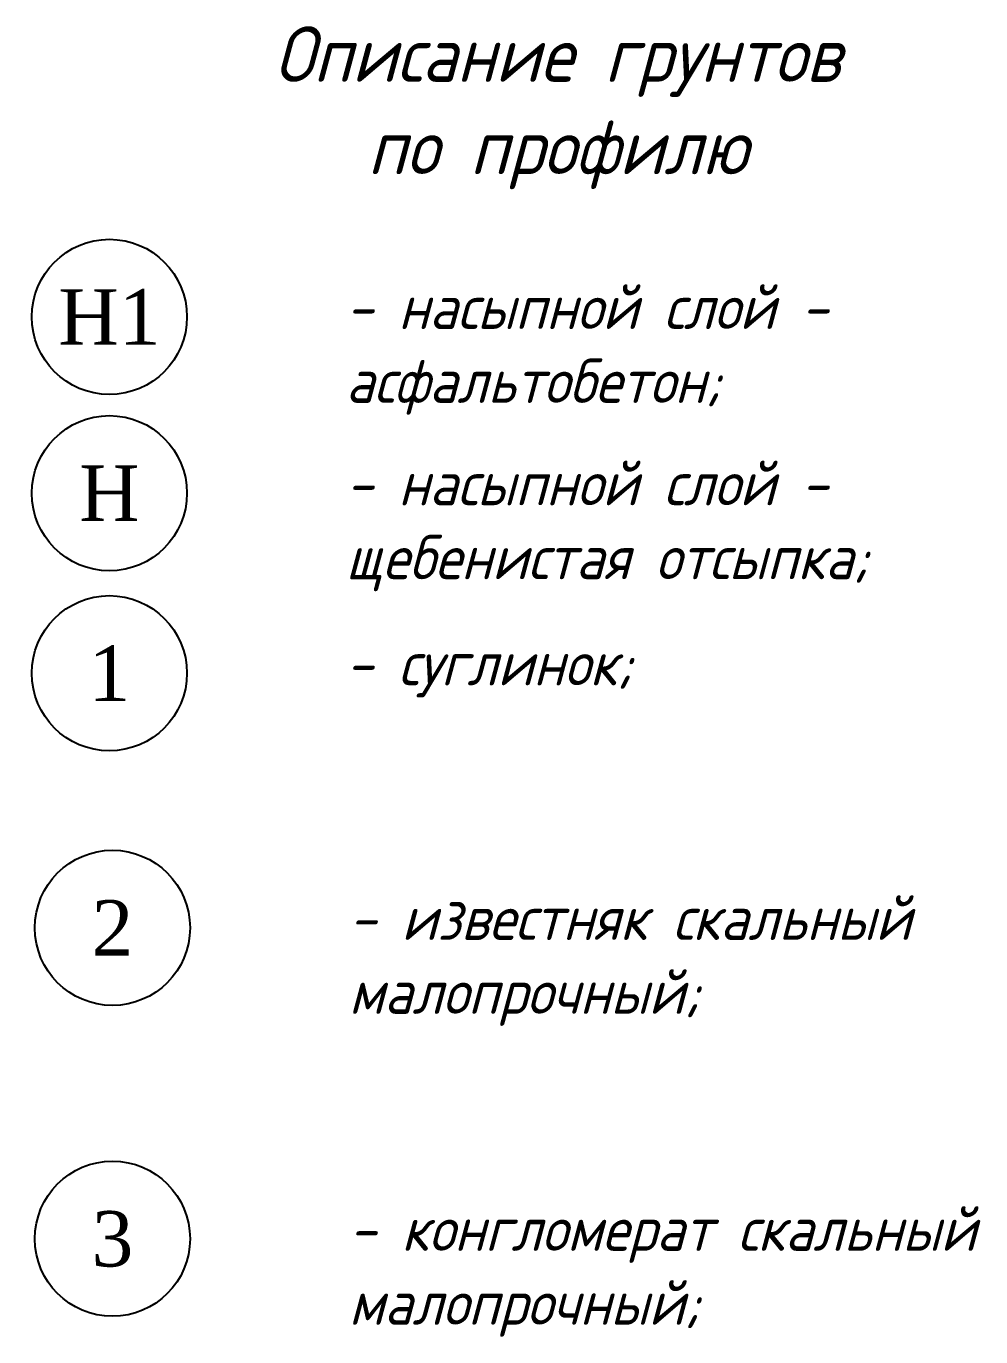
# Model space of a CAD drawing. Header units: millimetres. Extents: x 41756989 to 44740435, y 21258419 to 23626306.
# Drawn here: x 42055640 to 42077169, y 22233161 to 22262724 of the extents above; entities that cross this region are included whole.
import ezdxf
from ezdxf.enums import TextEntityAlignment as Align

# ---------------------------------------------------------------- set-up
doc = ezdxf.new("R2010")
doc.units = ezdxf.units.MM
doc.set_wipeout_variables(frame=1)
doc.layers.add('ГЛ_Разрез_СквМаска', color=6, linetype='Continuous')
doc.layers.add('ГЛ_Разрез_СлоиОбозначения', color=7, linetype='Continuous')
doc.styles.add('note', font='isocpeur.ttf', dxfattribs={"width": 0.9, "oblique": 15})
doc.styles.add('ГеологияРазрезОсь', font='times.ttf', dxfattribs={"height": 2.5})

# ---------------------------------------------------------------- blocks, each defined once
blk = doc.blocks.new('ГЛ_Разрез_СлоиОбозначения')
blk.add_wipeout([(3.75, 8.881784197001252e-16), (3.6112737272084137, 1.0796077782158866), (3.104523159976452, 2.1426991112331555), (2.296695026632847, 2.9882589653444134), (1.4488957521715524, 3.481659199992179), (0.5804102094915611, 3.7105031327473634), (2.2962127484012875e-16, 3.750000000000001), (-0.5804102094915606, 3.7105031327473634), (-1.4488957521715524, 3.481659199992179), (-2.2966950266328463, 2.9882589653444134), (-3.104523159976452, 2.1426991112331555), (-3.6112737272084128, 1.0796077782158866), (-3.75, 8.881784197001252e-16), (-3.6112737272084128, -1.0796077782158866), (-3.104523159976452, -2.1426991112331555), (-2.2966950266328463, -2.9882589653444134), (-1.4488957521715524, -3.481659199992178), (-0.5804102094915606, -3.7105031327473617), (2.2962127484012875e-16, -3.749999999999999), (0.5804102094915611, -3.7105031327473617), (1.4488957521715524, -3.481659199992178), (2.296695026632847, -2.9882589653444134), (3.104523159976452, -2.1426991112331555), (3.6112737272084137, -1.0796077782158866)]).dxf.layer = 'ГЛ_Разрез_СквМаска'
at = {"layer": 'ГЛ_Разрез_СлоиОбозначения'}
blk.add_circle((0, 0), 3.5, dxfattribs=at)
at = {"layer": 'ГЛ_Разрез_СлоиОбозначения', "style": 'ГеологияРазрезОсь'}
blk.add_attdef('НОМЕР', text='', height=2.5, dxfattribs=at).set_placement((0, 0), align=Align.MIDDLE_CENTER)

msp = doc.modelspace()

# ---------------------------------------------------------------- block references
at = {"xscale": 500, "yscale": 500, "zscale": 500}
for p, values in [((42057515.88394489, 22256167.5912806), {'НОМЕР': 'Н1'}), ((42057515.88394489, 22252190.06753888), {'НОМЕР': 'Н'}), ((42057515.08169975, 22248129.28565468), {'НОМЕР': '1'}), ((42057584.91833534, 22242385.85758175), {'НОМЕР': '2'}), ((42057584.91833534, 22235372.63176407), {'НОМЕР': '3'})]:
    msp.add_blockref('ГЛ_Разрез_СлоиОбозначения', p, dxfattribs=at).add_auto_attribs(values)

# ---------------------------------------------------------------- texts
at = {"style": 'note'}
for s, insert, char_height, width, attachment_point in [('\\pi-3750,l3750,t3750;Описание грунтов\\Pпо профилю', (42067618.25863081, 22260882.78444859), 1250, 19853.70684598759, 5), ('- насыпной слой - асфальтобетон;', (42062845.34909493, 22256894.29327263), 1000, 16919.18906245651, 1), ('- насыпной слой - щебенистая отсыпка;', (42062845.34909493, 22252916.76953091), 1000, 16981.48350680145, 1), ('- суглинок;', (42062844.54684979, 22248855.98764672), 1000, 24328.6119580892, 1), ('- известняк скальный малопрочный;', (42062914.38348538, 22243112.55957379), 1000, 16912.44911635193, 1), ('- конгломерат скальный малопрочный;', (42062914.38348538, 22236099.33375611), 1000, 16850.15467200699, 1)]:
    msp.add_mtext(s, dxfattribs=dict(at, insert=insert, char_height=char_height, width=width, attachment_point=attachment_point))

doc.saveas('drawing.dxf')
